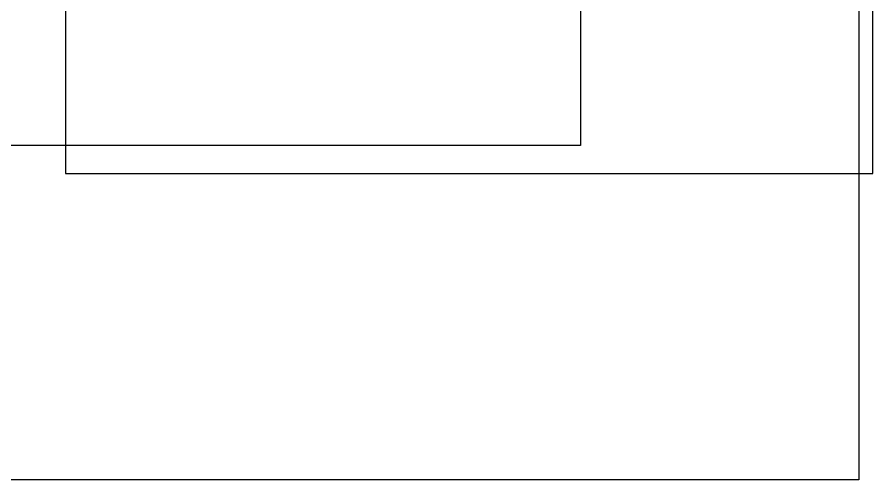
# Model space of a CAD drawing. Extents: x 0.4 to 16.1, y -11.3 to -0.4.
# Drawn here: x 11.176 to 14.25, y -8.7 to -7.039 of the extents above; entities that cross this region are included whole.
import ezdxf

# ---------------------------------------------------------------- set-up
doc = ezdxf.new("R2010")
doc.units = 0
doc.header["$MEASUREMENT"] = 0
doc.layers.add('BLACK', color=7, linetype='CONTINUOUS')
doc.layers.add('GRAY3', color=9, linetype='CONTINUOUS')

msp = doc.modelspace()

# ---------------------------------------------------------------- linework, layer by layer
at = {"layer": 'BLACK', "linetype": 'CONTINUOUS'}
for p, q in [((13.2, -6.85), (13.2, -7.5)), ((13.2, -7.5), (10.4, -7.5))]:
    msp.add_line(p, q, dxfattribs=at)
at = {"layer": 'GRAY3', "linetype": 'CONTINUOUS'}
for p, q in [((14.2, -5.5), (14.2, -8.7)), ((11.35, -5.6), (11.35, -7.6)), ((14.25, -7.6), (14.25, -6.2)), ((11.35, -7.6), (14.25, -7.6)), ((14.2, -8.7), (7.6, -8.7))]:
    msp.add_line(p, q, dxfattribs=at)

doc.saveas('drawing.dxf')
